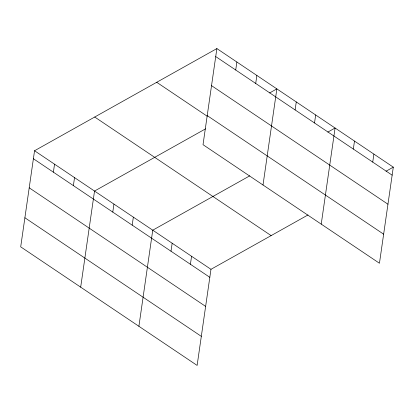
<?xml version="1.0" encoding="UTF-8"?>
<svg xmlns="http://www.w3.org/2000/svg" width="414" height="414" viewBox="0 0 414 414"><rect width="100%" height="100%" fill="white"/><g stroke="black" fill="none" stroke-linecap="round" stroke-linejoin="round"><path stroke-width="0.62" d="M216.874 48.578L203.026 144.683L379.452 263.257L393.3 167.152L216.874 48.578L34.548 150.743L20.7 246.847L197.126 365.422L210.974 269.317L308 214.954M53.39 172.177L54.544 164.177M73.387 185.612L74.541 177.616M80.683 287.161L94.532 191.056L205.525 128.868M112.789 212.097L113.938 204.102M132.195 225.138L133.344 217.143M138.902 326.294L152.75 230.189L249.782 175.821M171.008 251.226L172.162 243.23M190.414 264.272L191.568 256.276M235.721 70.013L236.87 62.012M255.712 83.447L256.866 75.451M263.009 184.996L276.862 88.891L269.618 92.948M295.115 109.933L296.269 101.937M314.521 122.974L315.675 114.978M321.233 224.129L335.081 128.024L327.836 132.082M353.333 149.061L354.487 141.065M372.74 162.107L373.894 154.112M386.055 171.215L393.3 167.152M215.725 56.573L392.146 175.153M211.533 85.646L387.959 204.226M207.217 115.604L383.643 234.184M156.709 82.288L207.223 116.241M94.718 117.027L271.139 235.607M34.548 150.743L210.974 269.317M33.394 158.738L209.82 277.318M29.208 187.811L205.629 306.391M24.892 217.769L201.313 336.349"/></g></svg>
